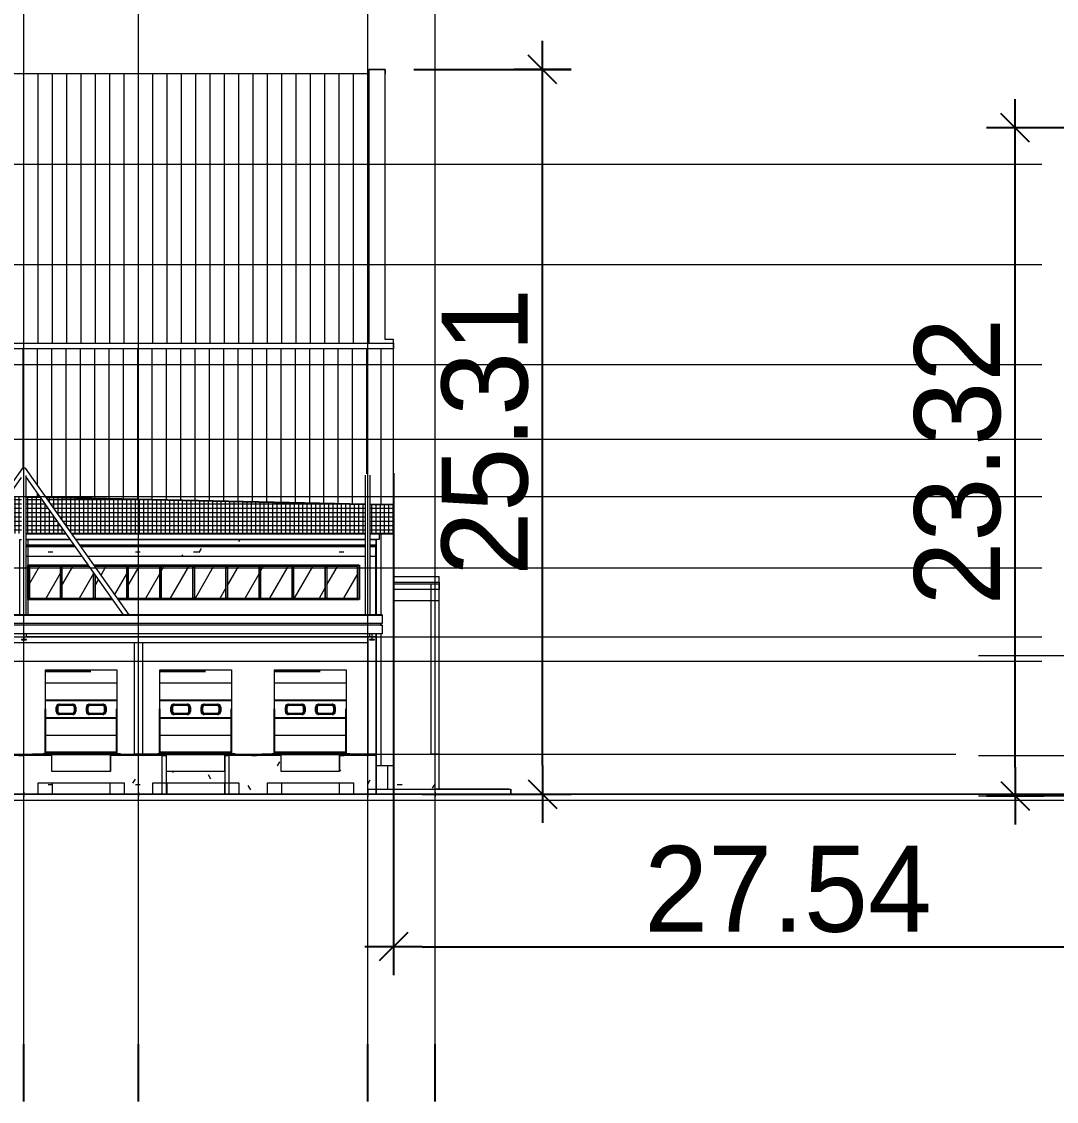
# Model space of a CAD drawing. Extents: x 692141 to 693595, y 1492301 to 1494225.
# Drawn here: x 692512.18 to 692548.3, y 1492364.09 to 1492401.79 of the extents above; entities that cross this region are included whole.
import ezdxf

# ---------------------------------------------------------------- set-up
doc = ezdxf.new("R2010")
doc.units = 0
doc.header["$MEASUREMENT"] = 0
for name, pattern in [('Centre', [7937.5, 1587.5, -1190.625, 3968.75, -1190.625]), ('Grid Line', [5556.25, 3175, -793.75, 793.75, -793.75]), ('Čárka', [3175, 1587.5, -1587.5])]:
    doc.linetypes.add(name, pattern=pattern)
for name, color, linetype, lineweight in [('A-COLS', 52, 'Continuous', 5), ('A-DETL-GENF', 92, 'Continuous', 5), ('A-FLOR', 192, 'Continuous', 5), ('A-FLOR-LEVL', 8, 'Grid Line', 5), ('A-GENM', 13, 'Continuous', 5), ('A-GLAZ-CURT', 52, 'Continuous', 5), ('A-GLAZ-CWMG', 51, 'Continuous', 5), ('A-WALL-PATT', 111, 'Continuous', 5), ('S-BEAM', 12, 'Continuous', 5), ('S-GRID', 1, 'Continuous', 5)]:
    doc.layers.add(name, color=color, linetype=linetype, lineweight=lineweight)
for name, color, linetype in [('A-DOOR', 2, 'Continuous'), ('A-WALL', 2, 'Continuous'), ('Arrow dim', 2, 'Continuous'), ('Arrow dim2', 1, 'Continuous'), ('Green', 72, 'Continuous')]:
    doc.layers.add(name, color=color, linetype=linetype)
doc.styles.add('MASTER', font='CordiaUPC.ttf')
doc.dimstyles.new('1000-AA', dxfattribs={"dimtxt": 1.5, "dimasz": 1, "dimexe": 1, "dimexo": 1, "dimgap": 0.5, "dimtad": 1, "dimzin": 0, "dimdsep": 46, "dimtxsty": 'MASTER', "dimblk": 'J-02', "dimcen": 0.09, "dimdle": 1, "dimclrd": 1, "dimclre": 8, "dimclrt": 3, "dimadec": 0, "dimazin": 0, "dimtfac": 1, "dimtix": 1, "dimtmove": 2, "dimatfit": 3, "dimldrblk": 'DOT', "dimfxl": 1, "dimtolj": 1, "dimtzin": 0, "dimarcsym": 0})
pattern_1 = [(0, (212730.1, 1200), (4064, 1016), [167.64, -2880.36, 167.64, -2880.36, -16256]), (0, (212730.1, 1200), (4064, 1016), [-6096, 167.64, -5928.36, 167.64, -2880.36, -7112]), (0, (212730.1, 1200), (4064, 1016), [-15240, 167.64, -1864.36, 167.64, -4912.36]), (120, (214254.1, 1708), (-2911.882, 3011.527), [167.64, -2880.36, 167.64, -2880.36, -16256]), (120, (214254.1, 1708), (-2911.882, 3011.527), [-6096, 167.64, -5928.36, 167.64, -2880.36, -7112]), (120, (214254.1, 1708), (-2911.882, 3011.527), [-15240, 167.64, -1864.36, 167.64, -4912.36]), (240, (214762.1, 3740), (-1152.118, -4027.527), [167.64, -2880.36, 167.64, -2880.36, -16256]), (240, (214762.1, 3740), (-1152.118, -4027.527), [-6096, 167.64, -5928.36, 167.64, -2880.36, -7112]), (240, (214762.1, 3740), (-1152.118, -4027.527), [-15240, 167.64, -1864.36, 167.64, -4912.36])]

# ---------------------------------------------------------------- blocks, each defined once
blk = doc.blocks.new('System Panel - Glazed 2-106845-500_ELEVATION 4')
at = {"layer": 'A-GLAZ-CURT'}
h = blk.add_hatch(dxfattribs=at)
h.set_pattern_fill('FP_75', color=256, style=0, pattern_type=2)
h.set_pattern_definition([(60, (265609.6, 7400), (-649.5, 375), [])])
h.paths.add_polyline_path([(266150, 6850), (266150, 7950), (265070, 7950), (265070, 6850), (265988, 6850)], flags=0)
at = {"layer": 'A-GLAZ-CURT', "color": 7}
for p, q in [((266150, 7950), (265070, 7950)), ((265070, 7950), (265070, 6850)), ((266150, 6850), (266150, 7950)), ((265070, 6850), (266150, 6850))]:
    blk.add_line(p, q, dxfattribs=at)
blk = doc.blocks.new('System Panel - Glazed 2-106846-500_ELEVATION 4')
at = {"layer": 'A-GLAZ-CURT'}
h = blk.add_hatch(dxfattribs=at)
h.set_pattern_fill('FP_90', color=256, style=0, pattern_type=2)
h.set_pattern_definition([(60, (256382.1, 7400), (-649.5, 375), [])])
h.paths.add_polyline_path([(256935, 6850), (256935, 7729), (256778, 7950), (255830, 7950), (255830, 6850), (256569, 6850)], flags=0)
at = {"layer": 'A-GLAZ-CURT', "color": 7}
for p, q in [((256778, 7950), (255830, 7950)), ((255830, 7950), (255830, 6850)), ((256935, 6850), (256935, 7729)), ((255830, 6850), (256935, 6850))]:
    blk.add_line(p, q, dxfattribs=at)
blk = doc.blocks.new('System Panel - Glazed 2-V128-500_ELEVATION 4')
at = {"layer": 'A-GLAZ-CURT'}
h = blk.add_hatch(dxfattribs=at)
h.set_pattern_fill('FP_91', color=256, style=0, pattern_type=2)
h.set_pattern_definition([(60, (257537.1, 7400), (-649.5, 375), [])])
h.paths.add_polyline_path([(257092, 6850), (257557, 6850), (256985, 7658), (256985, 6850)], flags=0)
h.paths.add_polyline_path([(258090, 6850), (258090, 7950), (256985, 7945), (257759, 6850), (257974, 6850)], flags=0)
at = {"layer": 'A-GLAZ-CURT', "color": 7}
for p, q in [((258090, 7950), (256985, 7950)), ((258090, 6850), (258090, 7950)), ((256985, 7658), (256985, 6850)), ((256985, 6850), (257558, 6850)), ((257759, 6850), (258090, 6850))]:
    blk.add_line(p, q, dxfattribs=at)
blk = doc.blocks.new('System Panel - Glazed 2-V129-500_ELEVATION 4')
at = {"layer": 'A-GLAZ-CURT'}
h = blk.add_hatch(dxfattribs=at)
h.set_pattern_fill('FP_92', color=256, style=0, pattern_type=2)
h.set_pattern_definition([(60, (258692.1, 7400), (-649.5, 375), [])])
h.paths.add_polyline_path([(259245, 6850), (259245, 7950), (258140, 7950), (258140, 6850), (258662, 6850)], flags=0)
at = {"layer": 'A-GLAZ-CURT', "color": 7}
for p, q in [((259245, 7950), (258140, 7950)), ((258140, 7950), (258140, 6850)), ((259245, 6850), (259245, 7950)), ((258140, 6850), (259245, 6850))]:
    blk.add_line(p, q, dxfattribs=at)
blk = doc.blocks.new('Rectangular Mullion - 50 x 100mm-55118-500_ELEVATION 4')
at = {"layer": 'A-GLAZ-CWMG', "color": 7}
for p, q in [((217155, 7950), (217205, 7950)), ((217155, 7950), (217155, 6850)), ((217205, 7950), (217205, 6850)), ((217205, 6850), (217155, 6850))]:
    blk.add_line(p, q, dxfattribs=at)
blk = doc.blocks.new('Rectangular Mullion - 50 x 100mm-V132-500_ELEVATION 4')
at = {"layer": 'A-GLAZ-CWMG', "color": 7}
for p, q in [((256935, 7729), (256935, 6850)), ((256985, 7658), (256985, 6850)), ((256985, 6850), (256935, 6850))]:
    blk.add_line(p, q, dxfattribs=at)
blk = doc.blocks.new('HAVI-DC_R19_AR_102_MEZZANINE FLOOR_rvt-2-500_ELEVATION 4')
at = {"layer": 'A-WALL', "color": 7}
for p, q in [((256283, 8650), (254582, 8650)), ((266417, 8650), (256485, 8650)), ((266800, 8650), (266582, 8650)), ((266800, 6266), (266800, 8650)), ((254650, 6800), (254650, 8000)), ((254650, 8000), (256743, 8000)), ((256945, 8000), (266200, 8000)), ((266200, 8000), (266200, 6800)), ((257593, 6800), (254650, 6800)), ((266200, 6800), (257795, 6800))]:
    blk.add_line(p, q, dxfattribs=at)
at = {"lineweight": 5}
for name, p in [('System Panel - Glazed 2-106845-500_ELEVATION 4', (-10370, 0)), ('Rectangular Mullion - 50 x 100mm-55118-500_ELEVATION 4', (38625, 0)), ('System Panel - Glazed 2-106846-500_ELEVATION 4', (0, 0)), ('System Panel - Glazed 2-V128-500_ELEVATION 4', (0, 0)), ('Rectangular Mullion - 50 x 100mm-55118-500_ELEVATION 4', (40935, 0)), ('System Panel - Glazed 2-V129-500_ELEVATION 4', (0, 0)), ('Rectangular Mullion - 50 x 100mm-55118-500_ELEVATION 4', (42090, 0)), ('System Panel - Glazed 2-V129-500_ELEVATION 4', (1155, 0)), ('Rectangular Mullion - 50 x 100mm-55118-500_ELEVATION 4', (43245, 0)), ('System Panel - Glazed 2-V129-500_ELEVATION 4', (2310, 0)), ('Rectangular Mullion - 50 x 100mm-55118-500_ELEVATION 4', (44400, 0)), ('System Panel - Glazed 2-V129-500_ELEVATION 4', (3465, 0)), ('Rectangular Mullion - 50 x 100mm-55118-500_ELEVATION 4', (45555, 0)), ('System Panel - Glazed 2-V129-500_ELEVATION 4', (4620, 0)), ('Rectangular Mullion - 50 x 100mm-55118-500_ELEVATION 4', (46710, 0)), ('System Panel - Glazed 2-V129-500_ELEVATION 4', (5775, 0)), ('Rectangular Mullion - 50 x 100mm-55118-500_ELEVATION 4', (47865, 0)), ('System Panel - Glazed 2-106845-500_ELEVATION 4', (0, 0)), ('Rectangular Mullion - 50 x 100mm-V132-500_ELEVATION 4', (0, 0))]:
    blk.add_blockref(name, p, dxfattribs=at)
blk = doc.blocks.new('HAVI-DC_R19_AR_103_LEVEL 2 FLOOR_rvt-2-500_ELEVATION 4')
at = {"layer": 'A-FLOR', "color": 7}
for p, q in [((254582, 8900), (256106, 8900)), ((256247, 8700), (254582, 8700)), ((256308, 8900), (266417, 8900)), ((266417, 8700), (256450, 8700)), ((266582, 8900), (266800, 8900)), ((266800, 8700), (266582, 8700)), ((266800, 8900), (266800, 8700))]:
    blk.add_line(p, q, dxfattribs=at)
blk = doc.blocks.new('HAVI-DC_R19_AR_120_STRUCTURE_rvt-2-500_ELEVATION 4')
at = {"layer": 'S-BEAM'}
h = blk.add_hatch(dxfattribs=at)
h.set_pattern_fill('FP_109', color=256, style=0, pattern_type=2)
h.set_pattern_definition(pattern_1)
h.paths.add_polyline_path([(175149, 8300), (180267, 8300), (180689, 8900), (175149, 8900), (175149, 8700)], flags=0)
h.paths.add_polyline_path([(218582, 8300), (228267, 8300), (228692, 8900), (218582, 8900), (218582, 8454)], flags=0)
h.paths.add_polyline_path([(218367, 8300), (218417, 8300), (218417, 8900), (208308, 8900), (208733, 8300), (217844, 8300)], flags=0)
h.paths.add_polyline_path([(266799, 8300), (266799, 8900), (266582, 8900), (266582, 8300)], flags=0)
h.paths.add_polyline_path([(266114, 8300), (266417, 8300), (266417, 8900), (256308, 8900), (256733, 8300), (265988, 8300)], flags=0)
h.paths.add_polyline_path([(180469, 8300), (184530, 8300), (184106, 8900), (180894, 8900), (180578, 8454)], flags=0)
h.paths.add_polyline_path([(184733, 8300), (194417, 8300), (194417, 8900), (184308, 8900), (184624, 8454)], flags=0)
h.paths.add_polyline_path([(256089, 8300), (256530, 8300), (256106, 8900), (254582, 8900), (254582, 8300), (256045, 8300)], flags=0)
h.paths.add_polyline_path([(254092, 8300), (254417, 8300), (254417, 8900), (252894, 8900), (252469, 8300), (253429, 8300)], flags=0)
h.paths.add_polyline_path([(194582, 8300), (194817, 8300), (194817, 8900), (194582, 8900), (194582, 8454)], flags=0)
h.paths.add_polyline_path([(228469, 8300), (232530, 8300), (232106, 8900), (228894, 8900), (228578, 8454)], flags=0)
h.paths.add_polyline_path([(208530, 8300), (208106, 8900), (204894, 8900), (204469, 8300), (208424, 8300)], flags=0)
h.paths.add_polyline_path([(251892, 8300), (252267, 8300), (252692, 8900), (242582, 8900), (242582, 8300), (251859, 8300)], flags=0)
h.paths.add_polyline_path([(194982, 8300), (204267, 8300), (204692, 8900), (194982, 8900), (194982, 8454)], flags=0)
h.paths.add_polyline_path([(242125, 8300), (242417, 8300), (242417, 8900), (232308, 8900), (232733, 8300), (241916, 8300)], flags=0)
h = blk.add_hatch(dxfattribs=at)
h.set_pattern_fill('FP_109', color=256, style=0, pattern_type=2)
h.set_pattern_definition(pattern_1)
h.paths.add_polyline_path([(269000, 6750), (269000, 7350), (267400, 7350), (267400, 6750)], flags=0)
h = blk.add_hatch(dxfattribs=at)
h.set_pattern_fill('FP_109', color=256, style=0, pattern_type=2)
h.set_pattern_definition(pattern_1)
h.paths.add_polyline_path([(253500, 0), (255500, 0), (255500, 400), (257500, 400), (257500, 0), (258500, 0), (258500, 1400), (257520, 1400), (257520, 800), (255480, 800), (255480, 1400), (253520, 1400), (253520, 800), (251480, 800), (251480, 1400), (250500, 1400), (250500, 0), (251500, 0), (251500, 400), (253500, 400)], flags=0)
h = blk.add_hatch(dxfattribs=at)
h.set_pattern_fill('FP_109', color=256, style=0, pattern_type=2)
h.set_pattern_definition(pattern_1)
h.paths.add_polyline_path([(258500, 0), (259330, 0), (259330, 1400), (258500, 1400), (258500, 542)], flags=0)
h = blk.add_hatch(dxfattribs=at)
h.set_pattern_fill('FP_109', color=256, style=0, pattern_type=2)
h.set_pattern_definition(pattern_1)
h.paths.add_polyline_path([(263500, 0), (263500, 400), (265500, 400), (265500, 0), (266500, 0), (266500, 175), (266650, 175), (266650, 1400), (265520, 1400), (265520, 800), (263480, 800), (263480, 1400), (261670, 1400), (261670, 0), (262848, 0)], flags=0)
h = blk.add_hatch(dxfattribs=at)
h.set_pattern_fill('FP_109', color=256, style=0, pattern_type=2)
h.set_pattern_definition(pattern_1)
h.paths.add_polyline_path([(266800, 175), (266800, 1400), (266650, 1400), (266650, 175)], flags=0)
h = blk.add_hatch(dxfattribs=at)
h.set_pattern_fill('FP_109', color=256, style=0, pattern_type=2)
h.set_pattern_definition(pattern_1)
h.paths.add_polyline_path([(268390, 175), (268850, 175), (268850, 1400), (267400, 1400), (267400, 1000), (267200, 1000), (267200, 175), (268164, 175)], flags=0)
h = blk.add_hatch(dxfattribs=at)
h.set_pattern_fill('FP_109', color=256, style=0, pattern_type=2)
h.set_pattern_definition(pattern_1)
h.paths.add_polyline_path([(259500, 0), (259500, 400), (261500, 400), (261500, 0), (261520, 0), (261520, 800), (259480, 800), (259480, 0), (259487, 0)], flags=0)
at = {"layer": 'S-BEAM', "color": 7}
for p, q in [((254582, 8900), (256106, 8900)), ((256308, 8900), (266417, 8900)), ((266582, 8900), (266799, 8900)), ((266799, 8900), (266799, 8300)), ((256530, 8300), (254582, 8300)), ((266417, 8300), (256733, 8300)), ((266799, 8300), (266582, 8300)), ((266800, 7400), (266800, 7600)), ((267400, 7600), (269000, 7600)), ((269000, 7400), (269000, 7600)), ((266800, 6750), (266800, 7350)), ((267400, 7400), (269000, 7400)), ((267400, 7350), (269000, 7350)), ((269000, 6750), (269000, 7350)), ((269000, 6750), (267400, 6750)), ((253520, 1400), (255480, 1400)), ((255480, 800), (255480, 1400)), ((257520, 1400), (258500, 1400)), ((257520, 1400), (257520, 800)), ((259330, 1400), (258500, 1400)), ((259330, 0), (259330, 1400)), ((261670, 1400), (263480, 1400)), ((261670, 0), (261670, 1400)), ((263480, 800), (263480, 1400)), ((266650, 1400), (265520, 1400)), ((265520, 1400), (265520, 800)), ((266800, 1400), (266650, 1400)), ((266800, 0), (266800, 1400)), ((266800, 1400), (266800, 0)), ((267400, 1400), (268850, 1400)), ((257520, 800), (255480, 800)), ((261520, 800), (259480, 800)), ((259480, 0), (259480, 800)), ((261520, 800), (261520, 0)), ((265520, 800), (263480, 800)), ((255500, 0), (255500, 400)), ((255500, 400), (257500, 400)), ((257500, 400), (257500, 0)), ((259500, 0), (259500, 400)), ((259500, 400), (261500, 400)), ((261500, 400), (261500, 0)), ((263500, 0), (263500, 400)), ((263500, 400), (265500, 400)), ((265500, 400), (265500, 0)), ((257500, 0), (255500, 0)), ((261500, 0), (259500, 0)), ((265500, 0), (263500, 0))]:
    blk.add_line(p, q, dxfattribs=at)
blk = doc.blocks.new('M_Rectangular Column - 300 x 300mm-V141-500_ELEVATION 4')
at = {"layer": 'A-COLS'}
for p, q in [((258350, 5300), (258350, 1400)), ((258650, 1400), (258650, 5300)), ((258650, 1400), (258350, 1400))]:
    blk.add_line(p, q, dxfattribs=at)
blk = doc.blocks.new('M_Rectangular Column - 300 x 300mm-V142-500_ELEVATION 4')
at = {"layer": 'A-COLS'}
for p, q in [((266500, 5500), (266500, 1400)), ((266800, 1400), (266800, 5601)), ((266800, 1400), (266500, 1400))]:
    blk.add_line(p, q, dxfattribs=at)
blk = doc.blocks.new('M_Rectangular Column - 300 x 300mm-1337858-500_ELEVATION 4')
at = {"layer": 'A-COLS'}
for p, q in [((268700, 7350), (269000, 7350)), ((268700, 7350), (268700, 1400)), ((269000, 1400), (269000, 7350)), ((269000, 1400), (268700, 1400))]:
    blk.add_line(p, q, dxfattribs=at)
blk = doc.blocks.new('M_Rectangular Column - 200 x 300mm-1141244-500_ELEVATION 4')
at = {"layer": 'A-COLS'}
for p, q in [((50350, 8900), (50417, 8900)), ((50350, 8900), (50350, 6266)), ((50582, 8900), (50650, 8900)), ((50650, 6266), (50650, 8900))]:
    blk.add_line(p, q, dxfattribs=at)
blk = doc.blocks.new('GENERIC SHAFT - 1000 x 0400-1472149-500_ELEVATION 4')
at = {"layer": 'A-GENM'}
for p, q in [((266800, 6266), (266800, 8900)), ((266800, 0), (266800, 5601)), ((267200, 175), (267200, 1000))]:
    blk.add_line(p, q, dxfattribs=at)
blk = doc.blocks.new('Column Center Mark - Column Center Mark-439589-500_ELEVATION 4')
at = {"layer": 'A-DETL-GENF', "lineweight": 9}
for p, q in [((43650, 75), (43650, -75)), ((43575, 0), (43725, 0))]:
    blk.add_line(p, q, dxfattribs=at)
blk = doc.blocks.new('Loading-Equipment_Dock-levellers_Loading-Systems_Swing-Lip_232M_100kN - PowerRamp 232M100 2100 x 3000 mm-460557-500_ELEVATION 4')
at = {"layer": 'A-GENM'}
for p, q in [((51480, 1390), (53520, 1390)), ((51480, 800), (51480, 1390)), ((53520, 800), (53520, 1390)), ((53520, 800), (51480, 800))]:
    blk.add_line(p, q, dxfattribs=at)
blk = doc.blocks.new('_Dot')
at = {"color": 0, "linetype": 'ByBlock', "lineweight": -2}
blk.add_line((-0.5, 0), (-1, 0), dxfattribs=at)
at = {"color": 0, "linetype": 'ByBlock', "const_width": 0.5}
blk.add_lwpolyline([(-0.25, 0, 1), (0.25, 0, 1)], format="xyb", close=True, dxfattribs=at)
blk = doc.blocks.new('J-02')
at = {"layer": 'Arrow dim'}
blk.add_line((-0.5, -0.5), (0.5, 0.5), dxfattribs=at)
at = {"layer": 'Arrow dim2'}
for p, q in [((0, -1), (0, 1)), ((-1, 0), (1, 0))]:
    blk.add_line(p, q, dxfattribs=at)
blk = doc.blocks.new('Doors_Industrial_Loading-Systems_Sectional-Overhead-Door_High-Lift_40mm - 2500 x 3000 mm 2-264868-500_ELEVATION 4')
at = {"layer": 'A-DOOR', "color": 1, "linetype": 'Čárka'}
for p, q in [((175350, 4300), (177850, 4300)), ((175350, 1400), (175350, 4300)), ((177850, 1400), (177850, 4300)), ((174900, 1400), (175350, 1400)), ((177975, 1400), (177850, 1400))]:
    blk.add_line(p, q, dxfattribs=at)
at = {"layer": 'A-DOOR', "color": 7}
for p, q in [((177850, 3274), (175350, 3274)), ((175741, 2893), (175741, 3036)), ((175741, 2893), (175741, 3036)), ((175841, 3136), (176304, 3136)), ((175841, 3136), (176304, 3136)), ((176404, 3036), (176404, 2893)), ((176404, 3036), (176404, 2893)), ((176795, 2893), (176795, 3036)), ((176795, 2893), (176795, 3036)), ((176895, 3136), (177358, 3136)), ((176895, 3136), (177358, 3136)), ((177458, 3036), (177458, 2893)), ((177458, 3036), (177458, 2893)), ((175350, 2675), (177850, 2675)), ((175350, 2675), (177850, 2675)), ((176304, 2793), (175841, 2793)), ((176304, 2793), (175841, 2793)), ((177358, 2793), (176895, 2793)), ((177358, 2793), (176895, 2793)), ((175339, 1400), (175269, 1400)), ((175297, 1400), (175271, 1400)), ((175325, 1400), (177875, 1400)), ((177850, 1455), (175350, 1455)), ((175350, 1455), (177850, 1455)), ((177931, 1400), (177861, 1400)), ((177933, 1400), (177907, 1400))]:
    blk.add_line(p, q, dxfattribs=at)
for centre, start, end in [((175841, 3036), 90, 180), ((175841, 3036), 165, 180), ((175841, 3036), 150, 158.0128), ((175841, 3036), 129.5802, 140.4198), ((175841, 3036), 111.9872, 120), ((175841, 3036), 90, 105), ((176304, 3036), 75, 90), ((176304, 3036), 360, 90), ((176304, 3036), 60, 68.0128), ((176304, 3036), 39.5802, 50.4198), ((176304, 3036), 21.9872, 30), ((176304, 3036), 0, 15), ((176895, 3036), 90, 180), ((176895, 3036), 165, 180), ((176895, 3036), 150, 158.0128), ((176895, 3036), 129.5802, 140.4198), ((176895, 3036), 111.9872, 120), ((176895, 3036), 90, 105), ((177358, 3036), 75, 90), ((177358, 3036), 0, 90), ((177358, 3036), 60, 68.0128), ((177358, 3036), 39.5802, 50.4198), ((177358, 3036), 21.9872, 30), ((177358, 3036), 0, 15), ((175841, 2893), 180, 195), ((175841, 2893), 180, 270), ((175841, 2893), 201.9872, 210), ((175841, 2893), 219.5802, 230.4198), ((175841, 2893), 240, 248.0128), ((175841, 2893), 255, 270), ((176304, 2893), 270, 0), ((176304, 2893), 270, 285), ((176304, 2893), 291.9872, 300), ((176304, 2893), 309.5802, 320.4198), ((176304, 2893), 330, 338.0128), ((176304, 2893), 345, 0), ((176895, 2893), 180, 195), ((176895, 2893), 180, 270), ((176895, 2893), 201.9872, 210), ((176895, 2893), 219.5802, 230.4198), ((176895, 2893), 240, 248.0128), ((176895, 2893), 255, 270), ((177358, 2893), 270, 0), ((177358, 2893), 270, 285), ((177358, 2893), 291.9872, 300), ((177358, 2893), 309.5802, 320.4198), ((177358, 2893), 330, 338.0128), ((177358, 2893), 345, 0)]:
    blk.add_arc(centre, 100, start, end, dxfattribs=at)
at = {"layer": 'A-GENM', "color": 7}
for p, q in [((175350, 3895), (177850, 3895)), ((175350, 3895), (177850, 3895)), ((177850, 3884), (175350, 3884)), ((175350, 3285), (177850, 3285)), ((175350, 3285), (177850, 3285)), ((175741, 2893), (175741, 3036)), ((175783, 3036), (175783, 2893)), ((175783, 3036), (175783, 2893)), ((175841, 3136), (176304, 3136)), ((176304, 3094), (175841, 3094)), ((176304, 3094), (175841, 3094)), ((176362, 2893), (176362, 3036)), ((176362, 2893), (176362, 3036)), ((176404, 3036), (176404, 2893)), ((176795, 2893), (176795, 3036)), ((176837, 3036), (176837, 2893)), ((176837, 3036), (176837, 2893)), ((176895, 3136), (177358, 3136)), ((177358, 3094), (176895, 3094)), ((177358, 3094), (176895, 3094)), ((177416, 2893), (177416, 3036)), ((177416, 2893), (177416, 3036)), ((177458, 3036), (177458, 2893)), ((177850, 2664), (175350, 2664)), ((175841, 2835), (176304, 2835)), ((175841, 2835), (176304, 2835)), ((176304, 2793), (175841, 2793)), ((176895, 2835), (177358, 2835)), ((176895, 2835), (177358, 2835)), ((177358, 2793), (176895, 2793)), ((175350, 2065), (177850, 2065)), ((175350, 2065), (177850, 2065)), ((177850, 2054), (175350, 2054)), ((175350, 1455), (177850, 1455)), ((175350, 1455), (177850, 1455))]:
    blk.add_line(p, q, dxfattribs=at)
for centre, radius, start, end in [((175841, 3036), 100, 90, 180), ((175841, 3036), 58, 90, 180), ((175841, 3036), 58, 90, 180), ((176304, 3036), 100, 0, 90), ((176304, 3036), 58, 0, 90), ((176304, 3036), 58, 0, 90), ((176895, 3036), 100, 90, 180), ((176895, 3036), 58, 90, 180), ((176895, 3036), 58, 90, 180), ((177358, 3036), 100, 0, 90), ((177358, 3036), 58, 0, 90), ((177358, 3036), 58, 0, 90), ((175841, 2893), 100, 180, 270), ((175841, 2893), 58, 180, 270), ((175841, 2893), 58, 180, 270), ((176304, 2893), 58, 270, 0), ((176304, 2893), 58, 270, 0), ((176304, 2893), 100, 270, 0), ((176895, 2893), 100, 180, 270), ((176895, 2893), 58, 180, 270), ((176895, 2893), 58, 180, 270), ((177358, 2893), 58, 270, 0), ((177358, 2893), 58, 270, 0), ((177358, 2893), 100, 270, 0)]:
    blk.add_arc(centre, radius, start, end, dxfattribs=at)
blk = doc.blocks.new('Doors_Industrial_Loading-Systems_Sectional-Overhead-Door_High-Lift_40mm - 2500 x 3000 mm 2-V95-500_ELEVATION 4')
at = {"layer": 'A-DOOR', "color": 1, "linetype": 'Čárka'}
for p, q in [((259250, 4300), (261750, 4300)), ((259250, 1400), (259250, 4300)), ((261750, 1400), (261750, 4300)), ((258800, 1400), (259250, 1400)), ((261875, 1400), (261750, 1400))]:
    blk.add_line(p, q, dxfattribs=at)
at = {"layer": 'A-DOOR', "color": 7}
for p, q in [((261750, 3274), (259250, 3274)), ((259641, 2893), (259641, 3036)), ((259641, 2893), (259641, 3036)), ((259741, 3136), (260204, 3136)), ((259741, 3136), (260204, 3136)), ((260304, 3036), (260304, 2893)), ((260304, 3036), (260304, 2893)), ((260695, 2893), (260695, 3036)), ((260695, 2893), (260695, 3036)), ((260795, 3136), (261258, 3136)), ((260795, 3136), (261258, 3136)), ((261358, 3036), (261358, 2893)), ((261358, 3036), (261358, 2893)), ((259250, 2675), (261750, 2675)), ((259250, 2675), (261750, 2675)), ((260204, 2793), (259741, 2793)), ((260204, 2793), (259741, 2793)), ((261258, 2793), (260795, 2793)), ((261258, 2793), (260795, 2793)), ((259239, 1400), (259169, 1400)), ((259197, 1400), (259171, 1400)), ((259225, 1400), (261775, 1400)), ((261750, 1455), (259250, 1455)), ((259250, 1455), (261750, 1455)), ((261831, 1400), (261761, 1400)), ((261833, 1400), (261807, 1400))]:
    blk.add_line(p, q, dxfattribs=at)
for centre, start, end in [((259741, 3036), 90, 180), ((259741, 3036), 165, 180), ((259741, 3036), 150, 158.0128), ((259741, 3036), 129.5802, 140.4198), ((259741, 3036), 111.9872, 120), ((259741, 3036), 90, 105), ((260204, 3036), 75, 90), ((260204, 3036), 360, 90), ((260204, 3036), 60, 68.0128), ((260204, 3036), 39.5802, 50.4198), ((260204, 3036), 21.9872, 30), ((260204, 3036), 0, 15), ((260795, 3036), 90, 180), ((260795, 3036), 165, 180), ((260795, 3036), 150, 158.0128), ((260795, 3036), 129.5802, 140.4198), ((260795, 3036), 113.8451, 120), ((260795, 3036), 90, 105), ((261258, 3036), 78.2891, 90), ((261258, 3036), 0, 90), ((261258, 3036), 60, 68.0128), ((261258, 3036), 39.5802, 50.4198), ((261258, 3036), 21.9872, 30), ((261258, 3036), 0, 15), ((259741, 2893), 180, 195), ((259741, 2893), 180, 270), ((259741, 2893), 201.9872, 210), ((259741, 2893), 219.5802, 230.4198), ((259741, 2893), 240, 248.0128), ((259741, 2893), 255, 270), ((260204, 2893), 270, 0), ((260204, 2893), 270, 285), ((260204, 2893), 291.9872, 300), ((260204, 2893), 309.5802, 320.4198), ((260204, 2893), 330, 338.0128), ((260204, 2893), 345, 0), ((260795, 2893), 180, 195), ((260795, 2893), 180, 270), ((260795, 2893), 201.9872, 210), ((260795, 2893), 219.5802, 230.4198), ((260795, 2893), 240, 246.1549), ((260795, 2893), 255, 270), ((261258, 2893), 270, 0), ((261258, 2893), 270, 281.7109), ((261258, 2893), 291.9872, 300), ((261258, 2893), 309.5802, 320.4198), ((261258, 2893), 330, 338.0128), ((261258, 2893), 345, 0)]:
    blk.add_arc(centre, 100, start, end, dxfattribs=at)
at = {"layer": 'A-GENM', "color": 7}
for p, q in [((259250, 3895), (261750, 3895)), ((259250, 3895), (261750, 3895)), ((261750, 3884), (259250, 3884)), ((259250, 3285), (261750, 3285)), ((259250, 3285), (261750, 3285)), ((259641, 2893), (259641, 3036)), ((259683, 3036), (259683, 2893)), ((259683, 3036), (259683, 2893)), ((259741, 3136), (260204, 3136)), ((260204, 3094), (259741, 3094)), ((260204, 3094), (259741, 3094)), ((260262, 2893), (260262, 3036)), ((260262, 2893), (260262, 3036)), ((260304, 3036), (260304, 2893)), ((260695, 2893), (260695, 3036)), ((260737, 3036), (260737, 2893)), ((260737, 3036), (260737, 2893)), ((260795, 3136), (261258, 3136)), ((261258, 3094), (260795, 3094)), ((261258, 3094), (260795, 3094)), ((261316, 2893), (261316, 3036)), ((261316, 2893), (261316, 3036)), ((261358, 3036), (261358, 2893)), ((261750, 2664), (259250, 2664)), ((259741, 2835), (260204, 2835)), ((259741, 2835), (260204, 2835)), ((260204, 2793), (259741, 2793)), ((260795, 2835), (261258, 2835)), ((260795, 2835), (261258, 2835)), ((261258, 2793), (260795, 2793)), ((259250, 2065), (261750, 2065)), ((259250, 2065), (261750, 2065)), ((261750, 2054), (259250, 2054)), ((259250, 1455), (261750, 1455)), ((259250, 1455), (261750, 1455))]:
    blk.add_line(p, q, dxfattribs=at)
for centre, radius, start, end in [((259741, 3036), 100, 90, 180), ((259741, 3036), 58, 90, 180), ((259741, 3036), 58, 90, 180), ((260204, 3036), 100, 0, 90), ((260204, 3036), 58, 0, 90), ((260204, 3036), 58, 0, 90), ((260795, 3036), 100, 90, 180), ((260795, 3036), 58, 90, 180), ((260795, 3036), 58, 90, 180), ((261258, 3036), 100, 0, 90), ((261258, 3036), 58, 0, 90), ((261258, 3036), 58, 0, 90), ((259741, 2893), 100, 180, 270), ((259741, 2893), 58, 180, 270), ((259741, 2893), 58, 180, 270), ((260204, 2893), 58, 270, 0), ((260204, 2893), 58, 270, 0), ((260204, 2893), 100, 270, 0), ((260795, 2893), 100, 180, 270), ((260795, 2893), 58, 180, 270), ((260795, 2893), 58, 180, 270), ((261258, 2893), 58, 270, 0), ((261258, 2893), 58, 270, 0), ((261258, 2893), 100, 270, 0)]:
    blk.add_arc(centre, radius, start, end, dxfattribs=at)
blk = doc.blocks.new('Walls 2 - Walls 2-316770-500_ELEVATION 4')
at = {"layer": 'A-WALL-PATT'}
h = blk.add_hatch(dxfattribs=at)
h.set_pattern_fill('FP_49', color=251, style=0, pattern_type=2)
h.set_pattern_definition([(0, (266899.66, 0), (0, 150), []), (90, (266899.66, 0), (-150, 9e-15), [])])
h.paths.add_polyline_path([(230403, 9100), (231964, 9100), (230709, 10874), (230298, 10882), (229036, 9100), (230178, 9100)], flags=0)
h.paths.add_polyline_path([(267400, 9100), (267400, 10100), (266582, 10117), (266582, 9100), (267035, 9100)], flags=0)
h.paths.add_polyline_path([(184352, 9100), (194417, 9100), (194422, 11305), (194434, 11334), (194465, 11364), (194488, 11373), (194511, 11373), (194534, 11364), (194554, 11348), (194569, 11325), (194579, 11297), (194582, 11269), (194582, 9100), (194817, 9100), (194822, 11305), (194834, 11334), (194865, 11364), (194888, 11373), (194911, 11373), (194934, 11364), (194954, 11348), (194969, 11325), (194979, 11297), (194982, 11269), (194982, 9100), (204833, 9100), (206431, 11347), (206451, 11360), (206492, 11378), (206535, 11369), (206573, 11343), (206613, 11295), (208167, 9100), (218417, 9100), (218417, 11133), (74900, 14160), (134081, 10863), (134431, 11347), (134451, 11360), (134492, 11378), (134535, 11369), (134573, 11343), (134613, 11295), (134954, 10814), (146417, 10176), (146422, 11305), (146434, 11334), (146465, 11364), (146488, 11373), (146511, 11373), (146534, 11364), (146554, 11348), (146569, 11325), (146579, 11297), (146582, 11269), (146582, 10166), (157171, 9577), (158431, 11347), (158451, 11360), (158492, 11378), (158535, 11369), (158573, 11343), (158613, 11295), (159939, 9422), (165725, 9100), (170417, 9100), (170422, 11305), (170434, 11334), (170465, 11364), (170488, 11373), (170511, 11373), (170534, 11364), (170554, 11348), (170569, 11325), (170579, 11297), (170582, 11269), (170582, 9100), (180833, 9100), (182431, 11347), (182451, 11360), (182492, 11378), (182535, 11369), (182573, 11343), (182613, 11295), (184167, 9100)], flags=0)
h.paths.add_polyline_path([(218850, 9100), (228833, 9100), (230098, 10887), (218582, 11130), (218582, 9100), (218825, 9100)], flags=0)
h.paths.add_polyline_path([(207964, 9100), (206500, 11168), (205036, 9100), (207901, 9100)], flags=0)
h.paths.add_polyline_path([(266145, 9100), (266417, 9100), (266417, 10121), (255278, 10356), (256167, 9100), (265988, 9100)], flags=0)
h.paths.add_polyline_path([(255561, 9100), (255964, 9100), (255072, 10360), (254582, 10370), (254582, 9100), (255522, 9100)], flags=0)
h.paths.add_polyline_path([(254417, 9100), (254417, 10374), (253945, 10384), (253036, 9100), (254178, 9100)], flags=0)
h.paths.add_polyline_path([(252833, 9100), (253745, 10388), (242582, 10623), (242582, 9100), (252382, 9100)], flags=0)
h.paths.add_polyline_path([(181036, 9100), (183964, 9100), (182500, 11168), (181212, 9349)], flags=0)
h.paths.add_polyline_path([(242149, 9100), (242417, 9100), (242417, 10627), (230914, 10869), (232167, 9100), (241916, 9100)], flags=0)
h.paths.add_polyline_path([(159728, 9434), (158500, 11168), (157366, 9566), (159555, 9444)], flags=0)
h.paths.add_polyline_path([(134743, 10826), (134500, 11168), (134276, 10852), (134683, 10829)], flags=0)
at = {"layer": 'A-WALL', "color": 7}
for p, q in [((255072, 10360), (254582, 10370)), ((266418, 10121), (255277, 10356)), ((267400, 10100), (266581, 10117)), ((267400, 9100), (267400, 10100)), ((254582, 9100), (255964, 9100)), ((256167, 9100), (266417, 9100)), ((266582, 9100), (267400, 9100))]:
    blk.add_line(p, q, dxfattribs=at)
blk = doc.blocks.new('H-Wide Flange Beams - H350x175x57_8-2030188-500_ELEVATION 4')
at = {"layer": 'S-BEAM', "color": 90, "lineweight": 9}
for p, q in [((110496, 5409), (110412, 5409)), ((110412, 5409), (110412, 5396)), ((110412, 5396), (110588, 5396)), ((110496, 5601), (110496, 5409)), ((110504, 5409), (110504, 5601)), ((110588, 5409), (110504, 5409)), ((110588, 5396), (110588, 5409))]:
    blk.add_line(p, q, dxfattribs=at)
blk = doc.blocks.new('H-Wide Flange Beams - H350x175x57_8-2133659-500_ELEVATION 4')
at = {"layer": 'S-BEAM', "color": 90, "lineweight": 9}
for p, q in [((266646, 5409), (266562, 5409)), ((266562, 5409), (266562, 5396)), ((266562, 5396), (266738, 5396)), ((266646, 5601), (266646, 5409)), ((266654, 5409), (266654, 5601)), ((266738, 5409), (266654, 5409)), ((266738, 5396), (266738, 5409))]:
    blk.add_line(p, q, dxfattribs=at)
blk = doc.blocks.new('H-Wide Flange Beams - H250x125x29_6-2133672-500_ELEVATION 4')
at = {"layer": 'S-BEAM', "color": 90, "lineweight": 9}
for p, q in [((254588, 5509), (254588, 5601)), ((254588, 5500), (254588, 5509)), ((254588, 5509), (266562, 5509)), ((254588, 5509), (266562, 5509)), ((254588, 5500), (266562, 5500)), ((266562, 5601), (266562, 5509)), ((266562, 5509), (266562, 5500))]:
    blk.add_line(p, q, dxfattribs=at)
blk = doc.blocks.new('Pipes - PIP165_6___x11_11-2050866-500_ELEVATION 4')
at = {"layer": 'S-BEAM', "color": 90, "lineweight": 9}
for p, q in [((254447, 11380), (250827, 6266)), ((251030, 6266), (254422, 11058))]:
    blk.add_line(p, q, dxfattribs=at)
blk.add_ellipse((254515, 11332), major_axis=(-67.5, 47.8), ratio=0.713581, start_param=3.953494, end_param=5.241815, dxfattribs=at)
blk = doc.blocks.new('Pipes - PIP165_6___x11_11-2050838-500_ELEVATION 4')
at = {"layer": 'S-BEAM', "color": 90, "lineweight": 9}
for p, q in [((258172, 6266), (254553, 11380)), ((254577, 11060), (257970, 6266))]:
    blk.add_line(p, q, dxfattribs=at)
blk.add_ellipse((254486, 11332), major_axis=(67.5, 47.8), ratio=0.713496, start_param=0.789418, end_param=2.346477, dxfattribs=at)

msp = doc.modelspace()

# ---------------------------------------------------------------- hatches: boundary and pattern name
at = {"layer": 'A-WALL-PATT'}
h = msp.add_hatch(dxfattribs=at)
h.set_pattern_fill('FP_52', color=8, scale=0.001, style=0, pattern_type=2)
h.set_pattern_definition([(90, (692257.7584, 1492386.55735), (-0.5, 3e-17), [])])
h.paths.add_polyline_path([(692459.903, 1492390.563), (692524.303, 1492390.564), (692524.303, 1492399.965), (692506.954, 1492399.965), (692506.954, 1492395.543), (692506.744, 1492395.144), (692505.772, 1492395.144), (692505.562, 1492395.543), (692505.562, 1492399.965), (692482.954, 1492399.965), (692482.954, 1492395.543), (692482.744, 1492395.144), (692481.772, 1492395.144), (692481.562, 1492395.543), (692481.562, 1492399.965), (692458.954, 1492399.965), (692458.954, 1492395.543), (692458.744, 1492395.144), (692457.772, 1492395.144), (692457.562, 1492395.543), (692457.562, 1492399.965), (692434.954, 1492399.965), (692434.954, 1492395.543), (692434.744, 1492395.144), (692433.772, 1492395.144), (692433.562, 1492395.543), (692433.562, 1492399.965), (692416.758, 1492399.965), (692416.758, 1492398.093), (692308.233, 1492398.093), (692308.233, 1492390.563), (692459.008, 1492390.563)], flags=0)
h.paths.add_polyline_path([(692459.008, 1492390.779), (692457.508, 1492390.779), (692457.508, 1492395.119), (692459.008, 1492395.119), (692459.008, 1492390.789)], flags=0)
h.paths.add_polyline_path([(692434.784, 1492390.779), (692433.508, 1492390.779), (692433.508, 1492395.119), (692435.008, 1492395.119), (692435.008, 1492390.779)], flags=0)
h.paths.add_polyline_path([(692505.508, 1492390.779), (692505.508, 1492395.119), (692507.008, 1492395.119), (692507.008, 1492390.779), (692505.954, 1492390.779)], flags=0)
h.paths.add_polyline_path([(692483.008, 1492390.779), (692481.508, 1492390.779), (692481.508, 1492395.119), (692483.008, 1492395.119), (692483.008, 1492390.789)], flags=0)
h = msp.add_hatch(dxfattribs=at)
h.set_pattern_fill('FP_35', color=8, scale=0.001, style=0, pattern_type=2)
h.set_pattern_definition([(90, (692522.2331, 1492374.8134), (-0.5, 3e-17), [])])
h.paths.add_polyline_path([(692525.158, 1492375.813), (692525.158, 1492383.913), (692524.658, 1492383.913), (692524.658, 1492383.713), (692524.558, 1492383.713), (692524.558, 1492381.08), (692524.758, 1492381.08), (692524.758, 1492380.78), (692524.708, 1492380.78), (692524.708, 1492380.715), (692524.758, 1492380.715), (692524.758, 1492380.415), (692524.558, 1492380.415), (692524.558, 1492375.813), (692524.793, 1492375.813)], flags=0)
h.paths.add_polyline_path([(692525.158, 1492384.913), (692525.158, 1492390.363), (692332.533, 1492390.363), (692332.533, 1492388.98), (692332.658, 1492388.973), (692464.218, 1492386.201), (692464.23, 1492386.209), (692464.27, 1492386.213), (692464.294, 1492386.206), (692464.31, 1492386.197), (692476.175, 1492385.946), (692476.18, 1492386.158), (692476.193, 1492386.187), (692476.224, 1492386.218), (692476.246, 1492386.226), (692476.27, 1492386.226), (692476.292, 1492386.218), (692476.312, 1492386.201), (692476.328, 1492386.178), (692476.337, 1492386.15), (692476.341, 1492386.123), (692476.341, 1492385.943), (692487.857, 1492385.701), (692488.218, 1492386.201), (692488.23, 1492386.209), (692488.268, 1492386.213), (692488.294, 1492386.206), (692488.349, 1492386.141), (692488.673, 1492385.683), (692500.175, 1492385.44), (692500.18, 1492386.158), (692500.193, 1492386.187), (692500.224, 1492386.218), (692500.246, 1492386.226), (692500.27, 1492386.226), (692500.292, 1492386.218), (692500.312, 1492386.201), (692500.328, 1492386.178), (692500.337, 1492386.15), (692500.341, 1492386.123), (692500.341, 1492385.437), (692511.504, 1492385.201), (692512.189, 1492386.177), (692512.204, 1492386.201), (692512.217, 1492386.214), (692512.25, 1492386.227), (692512.272, 1492386.227), (692512.308, 1492386.206), (692512.327, 1492386.177), (692512.35, 1492386.139), (692513.037, 1492385.169), (692524.175, 1492384.934), (692524.18, 1492385.934), (692524.196, 1492385.967), (692524.224, 1492385.993), (692524.246, 1492386.002), (692524.275, 1492386.001), (692524.301, 1492385.988), (692524.328, 1492385.953), (692524.337, 1492385.923), (692524.341, 1492385.899), (692524.341, 1492384.931), (692524.793, 1492384.921)], flags=0)
h.paths.add_polyline_path([(692512.831, 1492385.173), (692512.341, 1492385.866), (692512.341, 1492385.184), (692512.757, 1492385.175)], flags=0)
h.paths.add_polyline_path([(692512.175, 1492385.187), (692512.171, 1492385.857), (692511.703, 1492385.197), (692512.047, 1492385.19)], flags=0)
h.paths.add_polyline_path([(692488.467, 1492385.687), (692488.256, 1492385.978), (692488.056, 1492385.696), (692488.412, 1492385.688)], flags=0)

# ---------------------------------------------------------------- linework, layer by layer
at = {"layer": 'A-FLOR', "color": 90, "lineweight": 9}
for p, q in [((692717.362, 1492374.813), (692229.67, 1492374.813)), ((692229.67, 1492374.613), (692717.362, 1492374.613))]:
    msp.add_line(p, q, dxfattribs=at)
at = {"layer": 'A-FLOR-LEVL', "linetype": 'Centre'}
for p, q in [((692278.3, 1492396.813), (692547.786, 1492396.813)), ((692278.3, 1492393.313), (692547.786, 1492393.313)), ((692278.3, 1492389.813), (692547.786, 1492389.813)), ((692278.3, 1492387.213), (692547.786, 1492387.213)), ((692278.3, 1492385.213), (692547.786, 1492385.213)), ((692278.3, 1492382.713), (692547.786, 1492382.713)), ((692278.3, 1492380.313), (692547.786, 1492380.313)), ((692545.58, 1492379.663), (692692.147, 1492379.663)), ((692278.3, 1492379.463), (692547.786, 1492379.463)), ((692278.3, 1492376.213), (692544.786, 1492376.213)), ((692545.58, 1492376.163), (692692.147, 1492376.163)), ((692278.3, 1492374.813), (692724.991, 1492374.813)), ((692545.58, 1492374.763), (692682.972, 1492374.763))]:
    msp.add_line(p, q, dxfattribs=at)
at = {"layer": 'A-WALL-PATT', "color": 8}
for p, q in [((692524.303, 1492399.965), (692506.954, 1492399.965)), ((692524.303, 1492400.118), (692524.863, 1492400.118)), ((692524.303, 1492400.118), (692524.303, 1492399.966)), ((692524.863, 1492400.118), (692524.303, 1492400.118)), ((692524.303, 1492400.118), (692524.303, 1492390.564)), ((692524.863, 1492400.118), (692524.863, 1492399.966)), ((692524.863, 1492390.692), (692524.863, 1492400.118)), ((692524.863, 1492399.274), (692524.863, 1492399.966)), ((692524.863, 1492399.274), (692524.863, 1492399.426)), ((692307.633, 1492390.563), (692525.158, 1492390.563)), ((692524.303, 1492390.564), (692525.163, 1492390.564)), ((692525.163, 1492390.692), (692524.863, 1492390.692)), ((692525.158, 1492390.563), (692525.158, 1492390.363)), ((692525.163, 1492390.564), (692525.163, 1492390.692)), ((692525.163, 1492390.411), (692525.163, 1492390.564)), ((692525.158, 1492390.363), (692307.697, 1492390.363)), ((692525.158, 1492390.363), (692332.533, 1492390.363)), ((692525.158, 1492375.813), (692525.158, 1492390.363)), ((692512.341, 1492386.15), (692512.341, 1492386.181)), ((692512.341, 1492381.08), (692512.341, 1492385.936)), ((692524.175, 1492385.957), (692524.175, 1492381.08)), ((692524.341, 1492381.08), (692524.341, 1492385.957)), ((692512.341, 1492383.913), (692513.723, 1492383.913)), ((692513.925, 1492383.913), (692524.175, 1492383.913)), ((692524.341, 1492383.913), (692524.658, 1492383.913)), ((692524.658, 1492383.913), (692524.658, 1492383.713)), ((692512.341, 1492383.713), (692513.864, 1492383.713)), ((692513.864, 1492383.713), (692512.341, 1492383.713)), ((692514.067, 1492383.713), (692524.175, 1492383.713)), ((692524.175, 1492383.713), (692514.067, 1492383.713)), ((692524.341, 1492383.713), (692524.558, 1492383.713)), ((692524.658, 1492383.713), (692524.341, 1492383.713)), ((692524.558, 1492383.713), (692524.558, 1492381.08)), ((692523.957, 1492381.963), (692523.957, 1492382.213)), ((692525.158, 1492382.213), (692526.758, 1492382.213)), ((692526.758, 1492381.963), (692525.158, 1492381.963)), ((692526.758, 1492381.963), (692525.158, 1492381.963)), ((692526.758, 1492382.213), (692526.758, 1492381.963)), ((692526.758, 1492374.988), (692526.758, 1492381.963)), ((692432.358, 1492381.08), (692524.758, 1492381.08)), ((692524.758, 1492381.08), (692432.358, 1492381.08)), ((692524.758, 1492381.056), (692432.358, 1492381.056)), ((692524.758, 1492380.78), (692432.358, 1492380.78)), ((692524.758, 1492380.715), (692432.358, 1492380.715)), ((692524.708, 1492380.78), (692432.408, 1492380.78)), ((692524.708, 1492380.715), (692432.408, 1492380.715)), ((692524.558, 1492381.08), (692524.758, 1492381.08)), ((692524.758, 1492380.78), (692524.708, 1492380.78)), ((692524.708, 1492380.78), (692524.708, 1492380.715)), ((692524.708, 1492380.715), (692524.758, 1492380.715)), ((692524.758, 1492381.056), (692524.758, 1492381.08)), ((692524.758, 1492381.08), (692524.758, 1492380.78)), ((692524.758, 1492380.715), (692524.758, 1492380.415)), ((692524.758, 1492380.415), (692432.358, 1492380.415)), ((692512.254, 1492380.415), (692512.17, 1492380.415)), ((692512.346, 1492380.415), (692512.262, 1492380.415)), ((692524.758, 1492380.415), (692524.558, 1492380.415)), ((692524.558, 1492380.415), (692524.558, 1492375.813)), ((692432.658, 1492380.113), (692524.258, 1492380.113)), ((692524.258, 1492380.113), (692524.258, 1492380.313)), ((692524.404, 1492380.313), (692524.258, 1492380.313)), ((692524.558, 1492380.313), (692524.412, 1492380.313)), ((692524.558, 1492376.213), (692524.558, 1492380.313)), ((692513.008, 1492376.213), (692513.008, 1492379.163)), ((692513.008, 1492379.163), (692515.508, 1492379.163)), ((692515.508, 1492379.163), (692515.508, 1492376.213)), ((692517.008, 1492376.213), (692517.008, 1492379.163)), ((692517.008, 1492379.163), (692519.508, 1492379.163)), ((692519.508, 1492379.163), (692519.508, 1492376.213)), ((692521.008, 1492376.213), (692521.008, 1492379.163)), ((692521.008, 1492379.163), (692523.508, 1492379.163)), ((692523.508, 1492379.163), (692523.508, 1492376.213)), ((692511.508, 1492376.213), (692513.008, 1492376.213)), ((692515.508, 1492376.213), (692517.008, 1492376.213)), ((692519.508, 1492376.213), (692521.008, 1492376.213)), ((692523.508, 1492376.213), (692524.558, 1492376.213)), ((692524.558, 1492376.213), (692524.558, 1492374.988)), ((692513.238, 1492376.163), (692511.278, 1492376.163)), ((692513.238, 1492375.613), (692513.238, 1492376.163)), ((692517.238, 1492376.163), (692515.278, 1492376.163)), ((692515.278, 1492376.163), (692515.278, 1492375.613)), ((692517.088, 1492376.163), (692517.238, 1492376.163)), ((692517.238, 1492375.613), (692517.238, 1492376.163)), ((692519.278, 1492376.163), (692519.428, 1492376.163)), ((692521.238, 1492376.163), (692519.278, 1492376.163)), ((692519.278, 1492376.163), (692519.278, 1492375.613)), ((692521.238, 1492375.613), (692521.238, 1492376.163)), ((692524.543, 1492376.163), (692523.278, 1492376.163)), ((692523.278, 1492376.163), (692523.278, 1492375.613)), ((692524.558, 1492376.163), (692524.543, 1492376.163)), ((692524.558, 1492374.813), (692524.558, 1492376.163)), ((692524.558, 1492375.813), (692525.158, 1492375.813)), ((692515.278, 1492375.613), (692513.238, 1492375.613)), ((692519.278, 1492375.613), (692517.238, 1492375.613)), ((692523.278, 1492375.613), (692521.238, 1492375.613)), ((692512.758, 1492374.813), (692512.758, 1492375.213)), ((692512.758, 1492375.213), (692515.758, 1492375.213)), ((692515.758, 1492375.213), (692515.758, 1492374.813)), ((692516.758, 1492374.813), (692516.758, 1492375.213)), ((692516.758, 1492375.213), (692519.758, 1492375.213)), ((692519.758, 1492375.213), (692519.758, 1492374.813)), ((692520.758, 1492374.813), (692520.758, 1492375.213)), ((692520.758, 1492375.213), (692523.758, 1492375.213)), ((692523.758, 1492375.213), (692523.758, 1492374.813)), ((692511.758, 1492374.813), (692512.758, 1492374.813)), ((692515.758, 1492374.813), (692516.758, 1492374.813)), ((692519.758, 1492374.813), (692520.758, 1492374.813)), ((692523.758, 1492374.813), (692524.258, 1492374.813)), ((692524.258, 1492374.988), (692524.558, 1492374.988)), ((692524.258, 1492374.988), (692524.258, 1492374.813)), ((692524.558, 1492374.988), (692524.758, 1492374.988)), ((692524.558, 1492374.813), (692524.558, 1492374.988)), ((692524.558, 1492374.988), (692524.558, 1492374.813)), ((692524.758, 1492374.988), (692529.258, 1492374.988)), ((692529.258, 1492374.813), (692524.758, 1492374.813)), ((692524.958, 1492374.988), (692526.758, 1492374.988)), ((692526.608, 1492374.988), (692529.258, 1492374.988)), ((692526.608, 1492374.988), (692529.189, 1492374.988)), ((692526.608, 1492374.988), (692526.758, 1492374.988)), ((692529.189, 1492374.988), (692526.609, 1492374.988)), ((692529.258, 1492374.813), (692529.258, 1492374.988)), ((692529.258, 1492374.988), (692529.258, 1492374.813)), ((692529.258, 1492374.988), (692529.258, 1492374.813))]:
    msp.add_line(p, q, dxfattribs=at)
at = {"layer": 'S-GRID', "linetype": 'Grid Line'}
for p, q in [((692512.258, 1492366.092), (692512.258, 1492428.913)), ((692516.258, 1492366.092), (692516.258, 1492428.913)), ((692524.258, 1492366.092), (692524.258, 1492428.913)), ((692526.608, 1492366.092), (692526.608, 1492428.913))]:
    msp.add_line(p, q, dxfattribs=at)
at = {"layer": 'S-GRID', "lineweight": 25}
for p, q in [((692512.258, 1492364.092), (692512.258, 1492366.092)), ((692516.258, 1492364.092), (692516.258, 1492366.092)), ((692524.258, 1492364.092), (692524.258, 1492366.092)), ((692526.608, 1492364.092), (692526.608, 1492366.092))]:
    msp.add_line(p, q, dxfattribs=at)

# ---------------------------------------------------------------- block references
at = {"layer": 'A-WALL-PATT', "color": 8}
for name, p, xscale, yscale, zscale in [('Walls 2 - Walls 2-316770-500_ELEVATION 4', (692257.758, 1492374.813), 0.001, 0.001, 0.001), ('Pipes - PIP165_6___x11_11-2050866-500_ELEVATION 4', (692257.758, 1492374.813), 0.001, 0.001, 0.001), ('Pipes - PIP165_6___x11_11-2050838-500_ELEVATION 4', (692257.758, 1492374.813), 0.001, 0.001, 0.001), ('HAVI-DC_R19_AR_103_LEVEL 2 FLOOR_rvt-2-500_ELEVATION 4', (692257.758, 1492374.813), 0.001, 0.001, 0.001), ('HAVI-DC_R19_AR_120_STRUCTURE_rvt-2-500_ELEVATION 4', (692257.758, 1492374.813), 0.001, 0.001, 0.001), ('HAVI-DC_R19_AR_102_MEZZANINE FLOOR_rvt-2-500_ELEVATION 4', (692257.758, 1492374.813), 0.001, 0.001, 0.001), ('M_Rectangular Column - 200 x 300mm-1141244-500_ELEVATION 4', (692461.758, 1492374.813), 0.001, 0.001, 0.001), ('GENERIC SHAFT - 1000 x 0400-1472149-500_ELEVATION 4', (692257.758, 1492374.813), 0.001, 0.001, 0.001), ('M_Rectangular Column - 300 x 300mm-1337858-500_ELEVATION 4', (692257.758, 1492374.813), 0.001, 0.001, 0.001), ('H-Wide Flange Beams - H350x175x57_8-2030188-500_ELEVATION 4', (692401.758, 1492374.813), 0.001, 0.001, 0.001), ('H-Wide Flange Beams - H250x125x29_6-2133672-500_ELEVATION 4', (692257.758, 1492374.813), 0.001, 0.001, 0.001), ('M_Rectangular Column - 300 x 300mm-V142-500_ELEVATION 4', (692257.758, 1492374.813), 0.001, 0.001, 0.001), ('H-Wide Flange Beams - H350x175x57_8-2133659-500_ELEVATION 4', (692257.758, 1492374.813), 0.001, 0.001, 0.001), ('M_Rectangular Column - 300 x 300mm-V141-500_ELEVATION 4', (692257.758, 1492374.813), 0.001, 0.001, 0.001), ('Doors_Industrial_Loading-Systems_Sectional-Overhead-Door_High-Lift_40mm - 2500 x 3000 mm 2-264868-500_ELEVATION 4', (692337.658, 1492374.813), 0.001, 0.001, 0.001), ('Doors_Industrial_Loading-Systems_Sectional-Overhead-Door_High-Lift_40mm - 2500 x 3000 mm 2-V95-500_ELEVATION 4', (692257.758, 1492374.813), 0.001, 0.001, 0.001), ('Doors_Industrial_Loading-Systems_Sectional-Overhead-Door_High-Lift_40mm - 2500 x 3000 mm 2-264868-500_ELEVATION 4', (692345.658, 1492374.813), 0.001, 0.001, 0.001), ('Loading-Equipment_Dock-levellers_Loading-Systems_Swing-Lip_232M_100kN - PowerRamp 232M100 2100 x 3000 mm-460557-500_ELEVATION 4', (692461.758, 1492374.813), 0.0009999999999999998, 0.0009999999999999998, 0.0009999999999999998), ('Loading-Equipment_Dock-levellers_Loading-Systems_Swing-Lip_232M_100kN - PowerRamp 232M100 2100 x 3000 mm-460557-500_ELEVATION 4', (692465.758, 1492374.813), 0.0009999999999999998, 0.0009999999999999998, 0.0009999999999999998), ('Loading-Equipment_Dock-levellers_Loading-Systems_Swing-Lip_232M_100kN - PowerRamp 232M100 2100 x 3000 mm-460557-500_ELEVATION 4', (692469.758, 1492374.813), 0.0009999999999999998, 0.0009999999999999998, 0.0009999999999999998), ('Column Center Mark - Column Center Mark-439589-500_ELEVATION 4', (692468.608, 1492374.813), 0.001, 0.001, 0.001), ('Column Center Mark - Column Center Mark-439589-500_ELEVATION 4', (692468.608, 1492374.813), 0.001, 0.001, 0.001), ('Column Center Mark - Column Center Mark-439589-500_ELEVATION 4', (692472.608, 1492374.813), 0.001, 0.001, 0.001), ('Column Center Mark - Column Center Mark-439589-500_ELEVATION 4', (692472.608, 1492374.813), 0.001, 0.001, 0.001), ('Column Center Mark - Column Center Mark-439589-500_ELEVATION 4', (692480.608, 1492374.813), 0.001, 0.001, 0.001), ('Column Center Mark - Column Center Mark-439589-500_ELEVATION 4', (692480.608, 1492374.813), 0.001, 0.001, 0.001), ('Column Center Mark - Column Center Mark-439589-500_ELEVATION 4', (692482.958, 1492374.813), 0.001, 0.001, 0.001), ('Column Center Mark - Column Center Mark-439589-500_ELEVATION 4', (692482.958, 1492374.813), 0.001, 0.001, 0.001)]:
    msp.add_blockref(name, p, dxfattribs=dict(at, xscale=xscale, yscale=yscale, zscale=zscale))

# ---------------------------------------------------------------- dimensions: what is measured, and where the dimension line sits
at = {"layer": 'Green'}
for base, p1, p2 in [((692530.35796, 1492400.11839), (692525.15809, 1492374.81338), (692524.86305, 1492400.11839)), ((692546.854, 1492398.083), (692552.7, 1492374.763), (692552.627, 1492398.083))]:
    msp.add_linear_dim(base=base, p1=p1, p2=p2, angle=90, dimstyle='1000-AA', override={"dimtxt": 3, "dimfxl": 0.18}, dxfattribs=at).render()
msp.add_linear_dim(base=(692552.7, 1492369.494), p1=(692525.158, 1492387.022), p2=(692552.7, 1492387.213), dimstyle='1000-AA', override={"dimtxt": 3, "dimfxl": 0.18}, dxfattribs=at).render()

doc.saveas('drawing.dxf')
